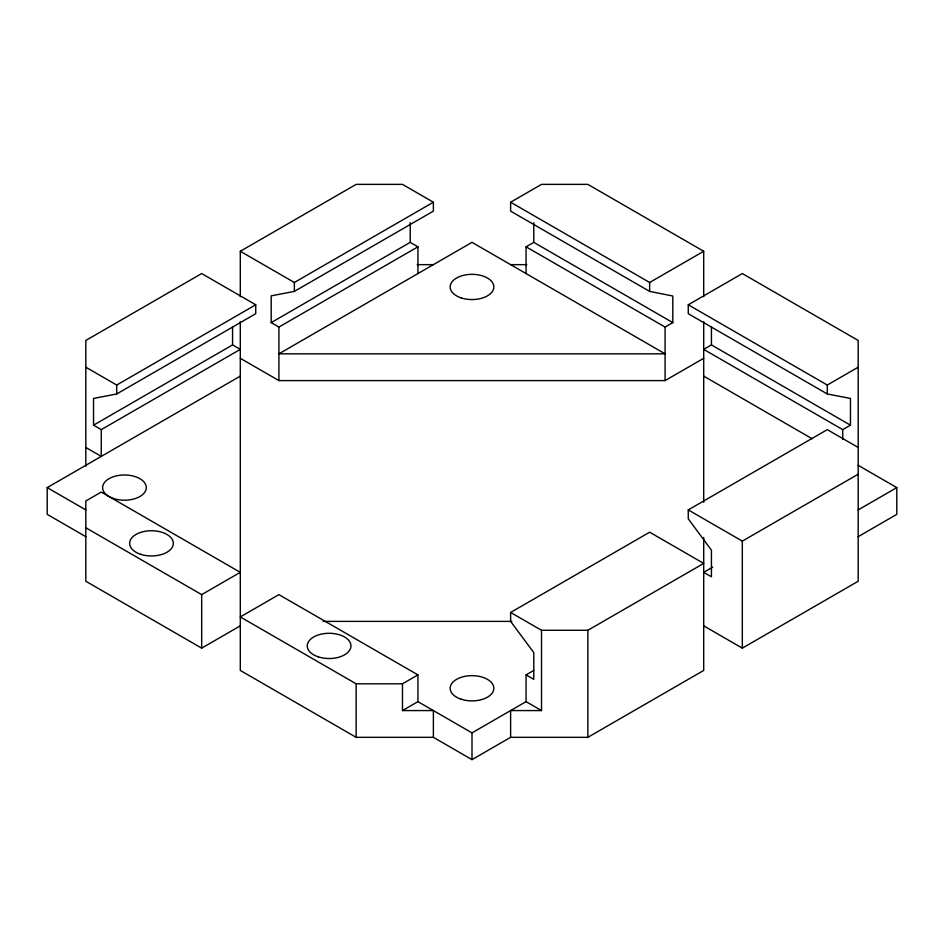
<?xml version="1.0" encoding="UTF-8"?>
<svg xmlns="http://www.w3.org/2000/svg" width="944" height="944" viewBox="0 0 944 944"><rect width="100%" height="100%" fill="white"/><g stroke="black" fill="none" stroke-linecap="round" stroke-linejoin="round"><path stroke-width="1.42" d="M240.295 296.711L240.295 251.269L356.148 184.375L402.486 184.375L433.379 202.217L433.379 211.137L294.351 291.401L271.188 295.861L271.188 322.612L278.905 327.072L417.932 246.809L417.932 273.571M85.821 367.204L116.714 385.046L255.741 304.782L255.741 313.703L116.714 393.967L93.539 398.427L93.539 425.178L101.268 429.638L240.295 349.374L232.566 344.914L93.539 425.178M240.295 251.269L294.351 282.48L433.379 202.217M271.188 322.612L410.215 242.348L417.932 246.809M526.068 273.571L526.068 246.809L665.095 327.072L672.812 322.612L672.812 296.015L649.649 291.401L510.621 211.137L510.621 202.217L541.514 184.375L587.852 184.375L703.705 251.269L703.705 296.711M85.821 536.664L47.2 514.362L47.2 487.611L240.295 376.125M526.068 246.809L533.785 242.348L672.812 322.612M510.621 202.217L649.649 282.48L703.705 251.269M850.461 425.178L711.434 344.914L703.705 349.374L842.732 429.638L850.461 425.178L850.461 398.427L827.286 393.967L688.259 313.703L688.259 304.782L742.326 273.559L858.179 340.454L858.179 581.256L742.326 648.139L703.705 625.848M85.821 527.743L201.674 594.626L240.295 572.335L101.268 492.072L85.821 500.981L85.821 581.256L201.674 648.139L240.295 625.848M240.295 358.295L278.905 380.585L665.095 380.585L703.705 358.295M688.259 304.782L827.286 385.046L858.179 367.204M510.621 612.467L649.649 532.204L703.705 563.415L587.852 630.297L541.514 630.297L510.621 612.467L510.621 621.388L533.785 652.599L533.785 679.35L526.068 674.889L526.068 701.652L472 732.863L417.932 701.652L402.486 710.572L402.486 683.81L417.932 674.889L417.932 701.652M712.637 567.179L703.705 572.335L711.434 576.796L711.434 550.187L688.259 518.822L688.259 509.902L827.286 429.638L858.179 447.468M688.259 509.902L742.326 541.113L858.179 474.23M526.068 674.889L533.714 670.476M858.179 509.902L896.8 487.611L896.8 514.362L858.179 536.664M240.295 321.644L240.295 670.441L356.148 737.323L433.379 737.323L472 759.625L510.621 737.323L587.852 737.323L703.705 670.441L703.705 537.478M417.201 264.65L433.379 264.65M510.621 264.65L526.799 264.65M323.131 621.388L511.801 621.388M417.932 674.889L278.905 594.626L240.295 616.928L356.148 683.81L402.486 683.81M402.486 710.572L433.379 710.572L433.379 737.323M541.514 630.297L541.514 710.572L510.621 710.572L510.621 737.323M703.705 376.125L812.123 438.724M858.179 465.309L896.8 487.611M255.741 304.782L201.674 273.559L85.821 340.454L85.821 466.171M85.821 447.48L101.268 456.389L101.268 429.638M526.068 701.652L541.514 710.572M47.2 487.611L85.821 509.902M842.732 429.638L842.732 439.491M827.286 385.046L827.286 393.967M742.326 541.113L742.326 648.139M711.434 326.612L711.434 344.914M703.705 321.644L703.705 502.279M665.095 327.072L665.095 380.585M649.649 282.48L649.649 291.401M587.852 630.297L587.852 737.323M533.785 222.749L533.785 242.348M472 732.863L472 759.625M410.215 222.642L410.215 242.348M356.148 683.81L356.148 737.323M294.351 282.48L294.351 291.401M278.905 327.072L278.905 380.585M232.566 326.612L232.566 344.914M201.674 594.626L201.674 648.139M116.714 385.046L116.714 393.967M472 242.348L278.905 353.835L665.095 353.835L472 242.348M461.073 699.197A21.842 12.614 0 0 0 493.842 688.27A21.842 12.614 0 0 0 461.073 677.344A21.842 12.614 0 0 0 461.073 699.197M318.187 656.835A21.842 12.614 0 0 0 350.956 645.908A21.842 12.614 0 0 0 318.187 634.982A21.842 12.614 0 0 0 318.187 656.835M140.55 554.27A21.842 12.614 0 0 0 173.318 543.343A21.842 12.614 0 0 0 140.55 532.428A21.842 12.614 0 0 0 140.55 554.27M113.516 498.526A21.842 12.614 0 0 0 146.285 487.611A21.842 12.614 0 0 0 113.516 476.685A21.842 12.614 0 0 0 113.516 498.526M461.073 297.867A21.842 12.614 0 0 0 493.842 286.941A21.842 12.614 0 0 0 461.073 276.026A21.842 12.614 0 0 0 461.073 297.867"/></g></svg>
